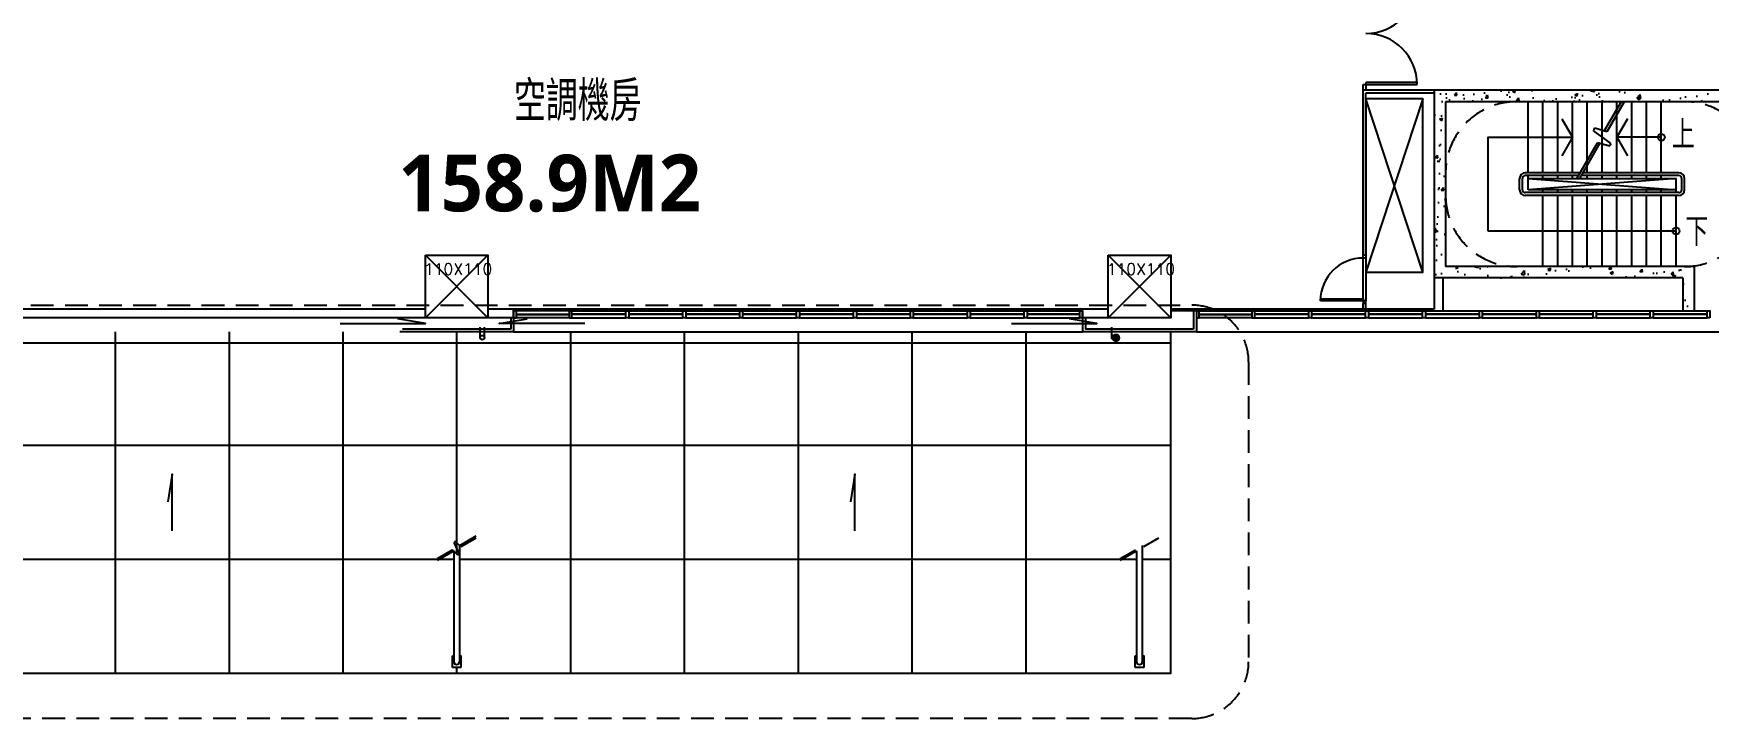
# Model space of a CAD drawing. Extents: x -80 to 56020, y 18240 to 42185.
# Drawn here: x 4856 to 7800, y 18240 to 19445 of the extents above; entities that cross this region are included whole.
import ezdxf
from ezdxf.enums import TextEntityAlignment as Align

# ---------------------------------------------------------------- set-up
doc = ezdxf.new("R2010")
doc.units = 0
doc.header["$LTSCALE"] = 200
doc.linetypes.add('XFAB-L20$0$HIDDEN', pattern=[0.3, 0.2, -0.1])
for name, color, linetype in [('TEXT', 3, 'Continuous'), ('XFAB-L20$0$0-arr', 4, 'Continuous'), ('XFAB-L20$0$0-stc', 12, 'Continuous'), ('XFAB-L20$0$0-stcm', 4, 'Continuous'), ('XFAB-L20$0$12', 12, 'Continuous'), ('XFAB-L20$0$4', 4, 'Continuous'), ('XFAB-L20$0$8', 8, 'Continuous'), ('XFAB-L20$0$BEAM', 5, 'Continuous'), ('XFAB-L20$0$COL', 1, 'Continuous'), ('XFAB-L20$0$DIM-BOX', 6, 'XFAB-L20$0$HIDDEN'), ('XFAB-L20$0$DOR', 4, 'Continuous'), ('XFAB-L20$0$DRAIN', 4, 'Continuous'), ('XFAB-L20$0$Hatch-RC', 8, 'Continuous'), ('XFAB-L20$0$HID', 5, 'XFAB-L20$0$HIDDEN'), ('XFAB-L20$0$HR', 4, 'Continuous'), ('XFAB-L20$0$ina', 4, 'Continuous'), ('XFAB-L20$0$INT', 4, 'Continuous'), ('XFAB-L20$0$OPEN', 8, 'Continuous'), ('XFAB-L20$0$RCW', 1, 'Continuous'), ('XFAB-L20$0$ST', 12, 'Continuous'), ('XFAB-L20$0$WALL-C', 6, 'Continuous'), ('XFAB-L20$0$WALL-CR', 5, 'XFAB-L20$0$HIDDEN'), ('XFAB-L20$0$WALL-P', 3, 'Continuous'), ('XFAB-L20$0$WIN', 12, 'Continuous'), ('XFAB-L20$0$WIN-S', 4, 'Continuous'), ('緯穎新設隔間', 151, 'Continuous')]:
    doc.layers.add(name, color=color, linetype=linetype)
doc.styles.add('AEH', font='SIMPLEX', dxfattribs={"bigfont": 'CHINESET.shx'})
doc.styles.add('C1', font='SIMPLEX.shx', dxfattribs={"bigfont": 'CHINESET.shx'})
doc.styles.add('XFAB-L20$0$CHINA', font='simplex.shx', dxfattribs={"width": 0.75, "bigfont": 'chineset.shx'})

# ---------------------------------------------------------------- blocks, each defined once
blk = doc.blocks.new('XFAB-L20$0$C-110x110')
at = {"layer": 'Defpoints'}
for p, q in [((55, -55), (-55, 55)), ((-55, -55), (55, 55))]:
    blk.add_line(p, q, dxfattribs=at)
at = {"layer": 'XFAB-L20$0$COL'}
blk.add_lwpolyline([(-55, 55), (55, 55), (55, -55), (-55, -55)], close=True, dxfattribs=at)
at = {"layer": 'Defpoints', "style": 'XFAB-L20$0$CHINA'}
blk.add_text('110X110', height=20, dxfattribs=at).set_placement((-57.4, 30.5), align=Align.MIDDLE_LEFT)
blk = doc.blocks.new('XFAB-L20$0$door')
at = {"layer": 'XFAB-L20$0$DOR'}
blk.add_lwpolyline([(0, 1), (0.04, 1), (0.04, 0), (0, 0)], close=True, dxfattribs=at)
blk.add_arc((0, 0), 1, 0, 90, dxfattribs=at)

msp = doc.modelspace()

# ---------------------------------------------------------------- hatches: boundary and pattern name
at = {"layer": 'XFAB-L20$0$Hatch-RC'}
h = msp.add_hatch(dxfattribs=at)
h.set_pattern_fill('AR-CONC', color=256, scale=0.3, style=0)
h.set_pattern_definition([(50, (7318, 18945), (54.6554, -4.7817), [5.715, -62.865]), (355, (7318, 18945), (-10.573, 57.317), [4.572, -50.292]), (100.451, (7322.555, 18944.6), (44.0828, 52.535), [4.857, -53.427]), (46.184, (7318, 18960.24), (81.3237, -12.6127), [8.5725, -94.2975]), (96.636, (7324.78, 18959.19), (71.221, 74.228), [7.2855, -80.1405]), (351.184, (7318, 18960.24), (71.221, 74.2275), [6.858, -75.438]), (21, (7325.62, 18956.43), (45.4845, -30.6797), [5.715, -62.865]), (326, (7325.62, 18956.43), (18.5406, 55.2564), [4.572, -50.292]), (71.4514, (7329.41, 18953.873), (64.025, 24.577), [4.857, -53.427]), (37.5, (7318, 18945), (0.9266, 25.3665), [0, -49.6824, 0, -51.054, 0, -50.4825]), (7.5, (7318, 18945), (20.0459, 30.0542), [0, -29.1084, 0, -48.5394, 0, -19.2405]), (327.5, (7301.007, 18945), (40.6772, -1.7186), [0, -19.05, 0, -59.436, 0, -78.867]), (317.5, (7293.387, 18945), (44.4388, 7.628), [0, -24.765, 0, -39.4716, 0, -56.007])])
h.paths.add_polyline_path([(7774.716, 19035), (7338, 19035), (7338, 19325), (7895, 19325), (7895, 19345), (7318, 19345), (7318, 19015), (7754.716, 19015), (7754.716, 19000), (7774.716, 19000)])
h.paths.add_polyline_path([(8055, 19345), (8025, 19345), (8025, 19325), (8035, 19325), (8035, 19055), (8055, 19055)])
h.paths.add_polyline_path([(7754.716, 18957), (7774.716, 18957), (7774.716, 19000), (7754.716, 19000)])

# ---------------------------------------------------------------- linework, layer by layer
at = {"layer": 'XFAB-L20$0$0-arr'}
for points in [[(7542.25, 19294.976), (7561, 19262.5), (7542.25, 19230.024)], [(7657.75, 19294.976), (7639, 19262.5), (7657.75, 19230.024)]]:
    msp.add_lwpolyline(points, dxfattribs=at)
at = {"layer": 'XFAB-L20$0$0-stc'}
for p, q in [((7646.45, 19325), (7616.702, 19273.475)), ((7651.718, 19325), (7621.224, 19272.181)), ((7568.508, 19190), (7604.776, 19252.819)), ((7573.776, 19190), (7609.298, 19251.525)), ((5633.65, 18560.51), (5605.145, 18544.052)), ((5633.65, 18557.392), (5607.079, 18542.051)), ((6833.65, 18557.392), (6807.079, 18542.051)), ((5566.35, 18521.654), (5592.921, 18536.995)), ((5566.35, 18518.536), (5594.855, 18534.994)), ((6766.35, 18521.654), (6792.921, 18536.995)), ((6766.35, 18518.536), (6794.855, 18534.994))]:
    msp.add_line(p, q, dxfattribs=at)
at = {"layer": 'XFAB-L20$0$0-stcm'}
for points in [[(7621.224, 19272.181), (7601.926, 19277.702, 0.84160613), (7599.318, 19272.305), (7626.682, 19252.695, -0.84160613), (7624.074, 19247.298), (7604.776, 19252.819)], [(5607.079, 18542.051), (5598.823, 18550.591, 0.84160613), (5595.889, 18548.597), (5604.111, 18530.449, -0.84160613), (5601.177, 18528.455), (5592.921, 18536.995)]]:
    msp.add_lwpolyline(points, format="xyb", dxfattribs=at)
at = {"layer": 'XFAB-L20$0$12'}
msp.add_line((7743, 19097.5), (7413, 19097.5), dxfattribs=at)
for points in [[(7413, 19097.5), (7413, 19262.5), (7561, 19262.5)], [(7717, 19262.5), (7639, 19262.5)], [(5395, 18935), (5545, 18935), (5496.188, 18942.766)], [(5825, 18935), (5675, 18935), (5723.812, 18942.766)], [(6575, 18935), (6725, 18935), (6676.188, 18942.766)], [(5100, 18570), (5100, 18670), (5092.234, 18621.188)], [(6300, 18570), (6300, 18670), (6292.234, 18621.188)]]:
    msp.add_lwpolyline(points, dxfattribs=at)
at = {"layer": 'XFAB-L20$0$4'}
for p, q in [((5705, 18951.5), (5797.5, 18951.5)), ((5705, 18950.5), (5797.5, 18950.5)), ((5897.5, 18951.5), (5802.5, 18951.5)), ((5897.5, 18950.5), (5802.5, 18950.5)), ((5997.5, 18951.5), (5902.5, 18951.5)), ((5997.5, 18950.5), (5902.5, 18950.5)), ((6097.5, 18951.5), (6002.5, 18951.5)), ((6097.5, 18950.5), (6002.5, 18950.5)), ((6197.5, 18951.5), (6102.5, 18951.5)), ((6197.5, 18950.5), (6102.5, 18950.5)), ((6297.5, 18951.5), (6202.5, 18951.5)), ((6297.5, 18950.5), (6202.5, 18950.5)), ((6397.5, 18951.5), (6302.5, 18951.5)), ((6397.5, 18950.5), (6302.5, 18950.5)), ((6497.5, 18951.5), (6402.5, 18951.5)), ((6497.5, 18950.5), (6402.5, 18950.5)), ((6597.5, 18951.5), (6502.5, 18951.5)), ((6597.5, 18950.5), (6502.5, 18950.5)), ((6695, 18951.5), (6602.5, 18951.5)), ((6695, 18950.5), (6602.5, 18950.5)), ((6905, 18951.5), (6997.5, 18951.5)), ((6905, 18950.5), (6997.5, 18950.5)), ((7097.5, 18951.5), (7002.5, 18951.5)), ((7097.5, 18950.5), (7002.5, 18950.5)), ((7197.5, 18951.5), (7102.5, 18951.5)), ((7197.5, 18950.5), (7102.5, 18950.5)), ((7297.5, 18951.5), (7202.5, 18951.5)), ((7297.5, 18950.5), (7202.5, 18950.5)), ((7397.5, 18951.5), (7302.5, 18951.5)), ((7397.5, 18950.5), (7302.5, 18950.5)), ((7497.5, 18951.5), (7402.5, 18951.5)), ((7497.5, 18950.5), (7402.5, 18950.5)), ((7597.5, 18951.5), (7502.5, 18951.5)), ((7597.5, 18950.5), (7502.5, 18950.5)), ((7697.5, 18951.5), (7602.5, 18951.5)), ((7697.5, 18950.5), (7602.5, 18950.5)), ((7797.5, 18951.5), (7702.5, 18951.5)), ((7797.5, 18950.5), (7702.5, 18950.5)), ((5595, 18534.844), (5595, 18340)), ((5605, 18544.202), (5605, 18340)), ((6795, 18534.844), (6795, 18340)), ((6805, 18544.202), (6805, 18340))]:
    msp.add_line(p, q, dxfattribs=at)
for centre in [(7717, 19262.5), (7743, 19097.5)]:
    msp.add_circle(centre, 6, dxfattribs=at)
for centre in [(5600, 18340), (6800, 18340)]:
    msp.add_arc(centre, 5, 180, 0, dxfattribs=at)
at = {"layer": 'XFAB-L20$0$8', "linetype": 'ByBlock'}
for p, q in [((7193, 18975), (7193, 19050)), ((7198, 19050), (7198, 18975)), ((6855, 18900), (3145, 18900)), ((5000, 18920), (5000, 18320)), ((5200, 18920), (5200, 18320)), ((5400, 18920), (5400, 18320)), ((5600, 18920), (5600, 18529.673)), ((5800, 18920), (5800, 18320)), ((6000, 18920), (6000, 18320)), ((6200, 18920), (6200, 18320)), ((6400, 18920), (6400, 18320)), ((6600, 18920), (6600, 18320)), ((6855, 18720), (3145, 18720)), ((5595, 18520), (4405, 18520)), ((6795, 18520), (5605, 18520)), ((6855, 18520), (6805, 18520)), ((5600, 18330), (5600, 18320))]:
    msp.add_line(p, q, dxfattribs=at)
at = {"layer": 'XFAB-L20$0$8'}
for p, q in [((5500, 18960), (4500, 18960)), ((6700, 18960), (5700, 18960))]:
    msp.add_line(p, q, dxfattribs=at)
at = {"layer": 'XFAB-L20$0$8', "linetype": 'ByBlock'}
msp.add_lwpolyline([(3145, 18920), (3145, 18320), (3145, 18320), (6855, 18320), (6855, 18920)], dxfattribs=at)
at = {"layer": 'XFAB-L20$0$8'}
for points in [[(5592.5, 18350), (5595, 18350)], [(5592.5, 18330), (5592.5, 18350)], [(5605, 18350), (5607.5, 18350), (5607.5, 18330)], [(6792.5, 18350), (6795, 18350)], [(6792.5, 18330), (6792.5, 18350)], [(6805, 18350), (6807.5, 18350), (6807.5, 18330)], [(5607.5, 18330), (5592.5, 18330)], [(6807.5, 18330), (6792.5, 18330)]]:
    msp.add_lwpolyline(points, dxfattribs=at)
at = {"layer": 'XFAB-L20$0$BEAM'}
for p, q in [((7333, 18957), (7755, 18957)), ((5700, 18920), (6700, 18920)), ((6900, 18920), (7905, 18920))]:
    msp.add_line(p, q, dxfattribs=at)
at = {"layer": 'XFAB-L20$0$DIM-BOX'}
msp.add_lwpolyline([(3011.783, 18339.995), (3011.783, 18867.183, -0.41421356), (3111.783, 18967.183), (6891.863, 18967.183, -0.41421356), (6991.863, 18867.183), (6991.863, 18339.995, -0.41421356), (6891.863, 18239.995), (3111.783, 18239.995, -0.41421356)], format="xyb", close=True, dxfattribs=at)
at = {"layer": 'XFAB-L20$0$DOR', "linetype": 'ByBlock'}
for points in [[(7198, 19055), (7198, 19050), (7193, 19050), (7193, 19055)], [(7198, 18970), (7198, 18975), (7193, 18975), (7193, 18970)]]:
    msp.add_lwpolyline(points, dxfattribs=at)
at = {"layer": 'XFAB-L20$0$DRAIN'}
for centre in [(5645, 18910), (6755, 18910)]:
    msp.add_circle(centre, 3.75, dxfattribs=at)
at = {"layer": 'XFAB-L20$0$HID'}
for p, q in [((5641.25, 18910), (5641.25, 18928.505)), ((5648.75, 18910), (5648.75, 18928.505)), ((6751.25, 18910), (6751.25, 18928.505))]:
    msp.add_line(p, q, dxfattribs=at)
for points in [[(7463, 19325, 0.41421356), (7338, 19200), (7338, 19160, 0.41421356), (7463, 19035, 0.41421356)], [(7758, 19325, -0.41421356), (7883, 19200), (7883, 19160, -0.41421356), (7758, 19035, -0.41421356)]]:
    msp.add_lwpolyline(points, format="xyb", dxfattribs=at)
at = {"layer": 'XFAB-L20$0$HR'}
for p, q in [((7574.282, 19200), (7478, 19200)), ((7571.395, 19195), (7478, 19195)), ((7748, 19195), (7576.663, 19195)), ((7748, 19200), (7579.55, 19200)), ((7468, 19170), (7468, 19190)), ((7473, 19170), (7473, 19190)), ((7748, 19165), (7478, 19165)), ((7753, 19170), (7753, 19190)), ((7758, 19170), (7758, 19190)), ((7748, 19160), (7478, 19160))]:
    msp.add_line(p, q, dxfattribs=at)
for centre, radius, start, end in [((7478, 19190), 10, 90, 180), ((7478, 19190), 5, 90, 180), ((7748, 19190), 10, 0, 90), ((7748, 19190), 5, 0, 90), ((7478, 19170), 10, 180, 270), ((7478, 19170), 5, 180, 270), ((7748, 19170), 10, 270, 0), ((7748, 19170), 5, 270, 0)]:
    msp.add_arc(centre, radius, start, end, dxfattribs=at)
at = {"layer": 'XFAB-L20$0$ina', "const_width": 7.5}
msp.add_lwpolyline([(6762.489, 18909.718, -1), (6754.989, 18909.718, -1)], format="xyb", close=True, dxfattribs=at)
at = {"layer": 'XFAB-L20$0$OPEN'}
for p, q in [((7298, 19025), (7198, 19330)), ((7298, 19330), (7198, 19025)), ((7743, 19190), (7483, 19170)), ((7483, 19190), (7743, 19170))]:
    msp.add_line(p, q, dxfattribs=at)
msp.add_lwpolyline([(7198, 19330), (7198, 19025), (7298, 19025), (7298, 19330)], close=True, dxfattribs=at)
at = {"layer": 'XFAB-L20$0$RCW'}
for p, q in [((7318, 19345), (7318, 19015)), ((7895, 19345), (7318, 19345)), ((7338, 19325), (7338, 19035)), ((7895, 19325), (7338, 19325)), ((7775, 19035), (7338, 19035)), ((7775, 19035), (7775, 18957)), ((7755, 19015), (7318, 19015)), ((7755, 19015), (7755, 18957)), ((7755, 18945), (7775, 18945))]:
    msp.add_line(p, q, dxfattribs=at)
at = {"layer": 'XFAB-L20$0$ST'}
for p, q in [((7483, 19200), (7483, 19325)), ((7509, 19200), (7509, 19325)), ((7535, 19200), (7535, 19325)), ((7561, 19200), (7561, 19325)), ((7587, 19200), (7587, 19325)), ((7613, 19200), (7613, 19325)), ((7639, 19200), (7639, 19325)), ((7665, 19200), (7665, 19325)), ((7691, 19200), (7691, 19325)), ((7717, 19200), (7717, 19325)), ((7483, 19170), (7483, 19195)), ((7509, 19190), (7509, 19195)), ((7535, 19190), (7535, 19195)), ((7561, 19190), (7561, 19195)), ((7587, 19190), (7587, 19195)), ((7613, 19190), (7613, 19195)), ((7639, 19190), (7639, 19195)), ((7665, 19190), (7665, 19195)), ((7691, 19190), (7691, 19195)), ((7717, 19190), (7717, 19195)), ((7483, 19190), (7743, 19190)), ((7743, 19170), (7483, 19170)), ((7509, 19165), (7509, 19170)), ((7535, 19165), (7535, 19170)), ((7561, 19165), (7561, 19170)), ((7587, 19165), (7587, 19170)), ((7613, 19165), (7613, 19170)), ((7639, 19165), (7639, 19170)), ((7665, 19165), (7665, 19170)), ((7691, 19165), (7691, 19170)), ((7717, 19165), (7717, 19170)), ((7743, 19165), (7743, 19190)), ((7509, 19035), (7509, 19160)), ((7535, 19035), (7535, 19160)), ((7561, 19035), (7561, 19160)), ((7587, 19035), (7587, 19160)), ((7613, 19035), (7613, 19160)), ((7639, 19035), (7639, 19160)), ((7665, 19035), (7665, 19160)), ((7691, 19035), (7691, 19160)), ((7717, 19035), (7717, 19160)), ((7743, 19035), (7743, 19160))]:
    msp.add_line(p, q, dxfattribs=at)
at = {"layer": 'XFAB-L20$0$WALL-C'}
for p, q in [((5695, 18945), (5695, 18925)), ((5700, 18945), (5700, 18920)), ((6700, 18945), (6700, 18920)), ((6705, 18945), (6705, 18925)), ((6895, 18957), (6895, 18925)), ((6900, 18957), (6900, 18920)), ((5700, 18920), (5500, 18920)), ((5695, 18925), (5505, 18925)), ((6900, 18920), (6700, 18920)), ((6895, 18925), (6705, 18925))]:
    msp.add_line(p, q, dxfattribs=at)
at = {"layer": 'XFAB-L20$0$WALL-CR', "linetype": 'Continuous'}
for p, q in [((7318, 19345), (7193, 19345)), ((7193, 19340), (7193, 19345)), ((7193, 19055), (7193, 19340)), ((7318, 19340), (7198, 19340)), ((7198, 19055), (7198, 19340)), ((7198, 19055), (7193, 19055)), ((7193, 18960), (7193, 18970)), ((7198, 18970), (7193, 18970)), ((7198, 18960), (7198, 18970))]:
    msp.add_line(p, q, dxfattribs=at)
at = {"layer": 'XFAB-L20$0$WALL-P'}
for p, q in [((7318, 19015), (7318, 18960)), ((7333, 19015), (7333, 18957)), ((5500, 18960), (3255, 18960)), ((5545, 18960), (5500, 18960)), ((5700, 18960), (5655, 18960)), ((5700, 18945), (5700, 18960)), ((6745, 18960), (6700, 18960)), ((6700, 18945), (6700, 18960)), ((7318, 18960), (6855, 18960)), ((6900, 18957), (6900, 18960)), ((5505, 18945), (3255, 18945)), ((5545, 18945), (5500, 18945)), ((5700, 18945), (5655, 18945)), ((6745, 18945), (6700, 18945)), ((6905, 18957), (6855, 18957))]:
    msp.add_line(p, q, dxfattribs=at)
at = {"layer": 'XFAB-L20$0$WIN', "linetype": 'ByBlock'}
for p, q in [((5797.5, 18957), (5705, 18957)), ((5797.5, 18945), (5705, 18945)), ((5802.5, 18957), (5897.5, 18957)), ((5802.5, 18945), (5897.5, 18945)), ((5902.5, 18957), (5997.5, 18957)), ((5902.5, 18945), (5997.5, 18945)), ((6002.5, 18957), (6097.5, 18957)), ((6002.5, 18945), (6097.5, 18945)), ((6102.5, 18957), (6197.5, 18957)), ((6102.5, 18945), (6197.5, 18945)), ((6202.5, 18957), (6297.5, 18957)), ((6202.5, 18945), (6297.5, 18945)), ((6302.5, 18957), (6397.5, 18957)), ((6302.5, 18945), (6397.5, 18945)), ((6402.5, 18957), (6497.5, 18957)), ((6402.5, 18945), (6497.5, 18945)), ((6502.5, 18957), (6597.5, 18957)), ((6502.5, 18945), (6597.5, 18945)), ((6602.5, 18957), (6695, 18957)), ((6602.5, 18945), (6695, 18945)), ((6905, 18957), (7000, 18957)), ((6997.5, 18945), (6905, 18945)), ((7002.5, 18957), (7097.5, 18957)), ((7002.5, 18945), (7097.5, 18945)), ((7102.5, 18957), (7197.5, 18957)), ((7102.5, 18945), (7197.5, 18945)), ((7202.5, 18957), (7297.5, 18957)), ((7202.5, 18945), (7297.5, 18945)), ((7302.5, 18957), (7397.5, 18957)), ((7302.5, 18945), (7397.5, 18945)), ((7402.5, 18957), (7497.5, 18957)), ((7402.5, 18945), (7497.5, 18945)), ((7502.5, 18957), (7597.5, 18957)), ((7502.5, 18945), (7597.5, 18945)), ((7602.5, 18957), (7697.5, 18957)), ((7602.5, 18945), (7697.5, 18945)), ((7702.5, 18957), (7797.5, 18957)), ((7702.5, 18945), (7797.5, 18945))]:
    msp.add_line(p, q, dxfattribs=at)
at = {"layer": 'XFAB-L20$0$WIN-S'}
for points in [[(5700, 18945), (5705, 18945), (5705, 18957), (5700, 18957)], [(5797.5, 18945), (5802.5, 18945), (5802.5, 18957), (5797.5, 18957)], [(5902.5, 18945), (5897.5, 18945), (5897.5, 18957), (5902.5, 18957)], [(6002.5, 18945), (5997.5, 18945), (5997.5, 18957), (6002.5, 18957)], [(6102.5, 18945), (6097.5, 18945), (6097.5, 18957), (6102.5, 18957)], [(6202.5, 18945), (6197.5, 18945), (6197.5, 18957), (6202.5, 18957)], [(6302.5, 18945), (6297.5, 18945), (6297.5, 18957), (6302.5, 18957)], [(6402.5, 18945), (6397.5, 18945), (6397.5, 18957), (6402.5, 18957)], [(6502.5, 18945), (6497.5, 18945), (6497.5, 18957), (6502.5, 18957)], [(6602.5, 18945), (6597.5, 18945), (6597.5, 18957), (6602.5, 18957)], [(6700, 18945), (6695, 18945), (6695, 18957), (6700, 18957)], [(6900, 18945), (6905, 18945), (6905, 18957), (6900, 18957)], [(6997.5, 18945), (7002.5, 18945), (7002.5, 18957), (6997.5, 18957)], [(7102.5, 18945), (7097.5, 18945), (7097.5, 18957), (7102.5, 18957)], [(7202.5, 18945), (7197.5, 18945), (7197.5, 18957), (7202.5, 18957)], [(7302.5, 18945), (7297.5, 18945), (7297.5, 18957), (7302.5, 18957)], [(7402.5, 18945), (7397.5, 18945), (7397.5, 18957), (7402.5, 18957)], [(7502.5, 18945), (7497.5, 18945), (7497.5, 18957), (7502.5, 18957)], [(7602.5, 18945), (7597.5, 18945), (7597.5, 18957), (7602.5, 18957)], [(7702.5, 18945), (7697.5, 18945), (7697.5, 18957), (7702.5, 18957)], [(7802.5, 18945), (7797.5, 18945), (7797.5, 18957), (7802.5, 18957)]]:
    msp.add_lwpolyline(points, close=True, dxfattribs=at)
at = {"layer": '緯穎新設隔間', "linetype": 'ByBlock'}
for p, q in [((7193, 19345), (7193, 19355)), ((7193, 19355), (7198, 19355)), ((7198, 19355), (7198, 19345))]:
    msp.add_line(p, q, dxfattribs=at)
at = {"layer": '緯穎新設隔間'}
for p, q in [((7288, 19358.6), (7198, 19358.6)), ((7198, 19358.6), (7198, 19355)), ((7198, 19355), (7288, 19355))]:
    msp.add_line(p, q, dxfattribs=at)
for centre, start, end in [((7198, 19535), 270, 0), ((7198, 19355), 0, 90)]:
    msp.add_arc(centre, 90, start, end, dxfattribs=at)

# ---------------------------------------------------------------- block references
at = {"layer": 'XFAB-L20$0$COL'}
for p in [(5600, 19000), (6800, 19000)]:
    msp.add_blockref('XFAB-L20$0$C-110x110', p, dxfattribs=at)
at = {"layer": 'XFAB-L20$0$DOR', "linetype": 'ByBlock', "xscale": 75, "yscale": 75, "zscale": 75, "rotation": 90}
msp.add_blockref('XFAB-L20$0$door', (7193, 18975), dxfattribs=at)

# ---------------------------------------------------------------- texts
at = {"insert": (5497.395, 19232.072), "char_height": 100, "attachment_point": 1, "style": 'C1'}
msp.add_mtext_dynamic_manual_height_columns('{\\fMicrosoft JhengHei|b1|i0|c136|p34;\\C61;\\c10088173;158.9M2}', width=594.1093, gutter_width=1069.173, heights=[160.238], dxfattribs=at)
at = {"layer": 'TEXT', "color": 3, "lineweight": 20, "style": 'AEH', "width": 0.8}
msp.add_text('空調機房', height=70, dxfattribs=at).set_placement((5700.784, 19291.173))
at = {"layer": 'XFAB-L20$0$INT', "style": 'XFAB-L20$0$CHINA', "width": 0.8}
for s, p in [('上', (7755.734, 19266.897)), ('下', (7779.54, 19095.958))]:
    msp.add_text(s, height=50, dxfattribs=at).set_placement(p, align=Align.MIDDLE_CENTER)

doc.saveas('drawing.dxf')
